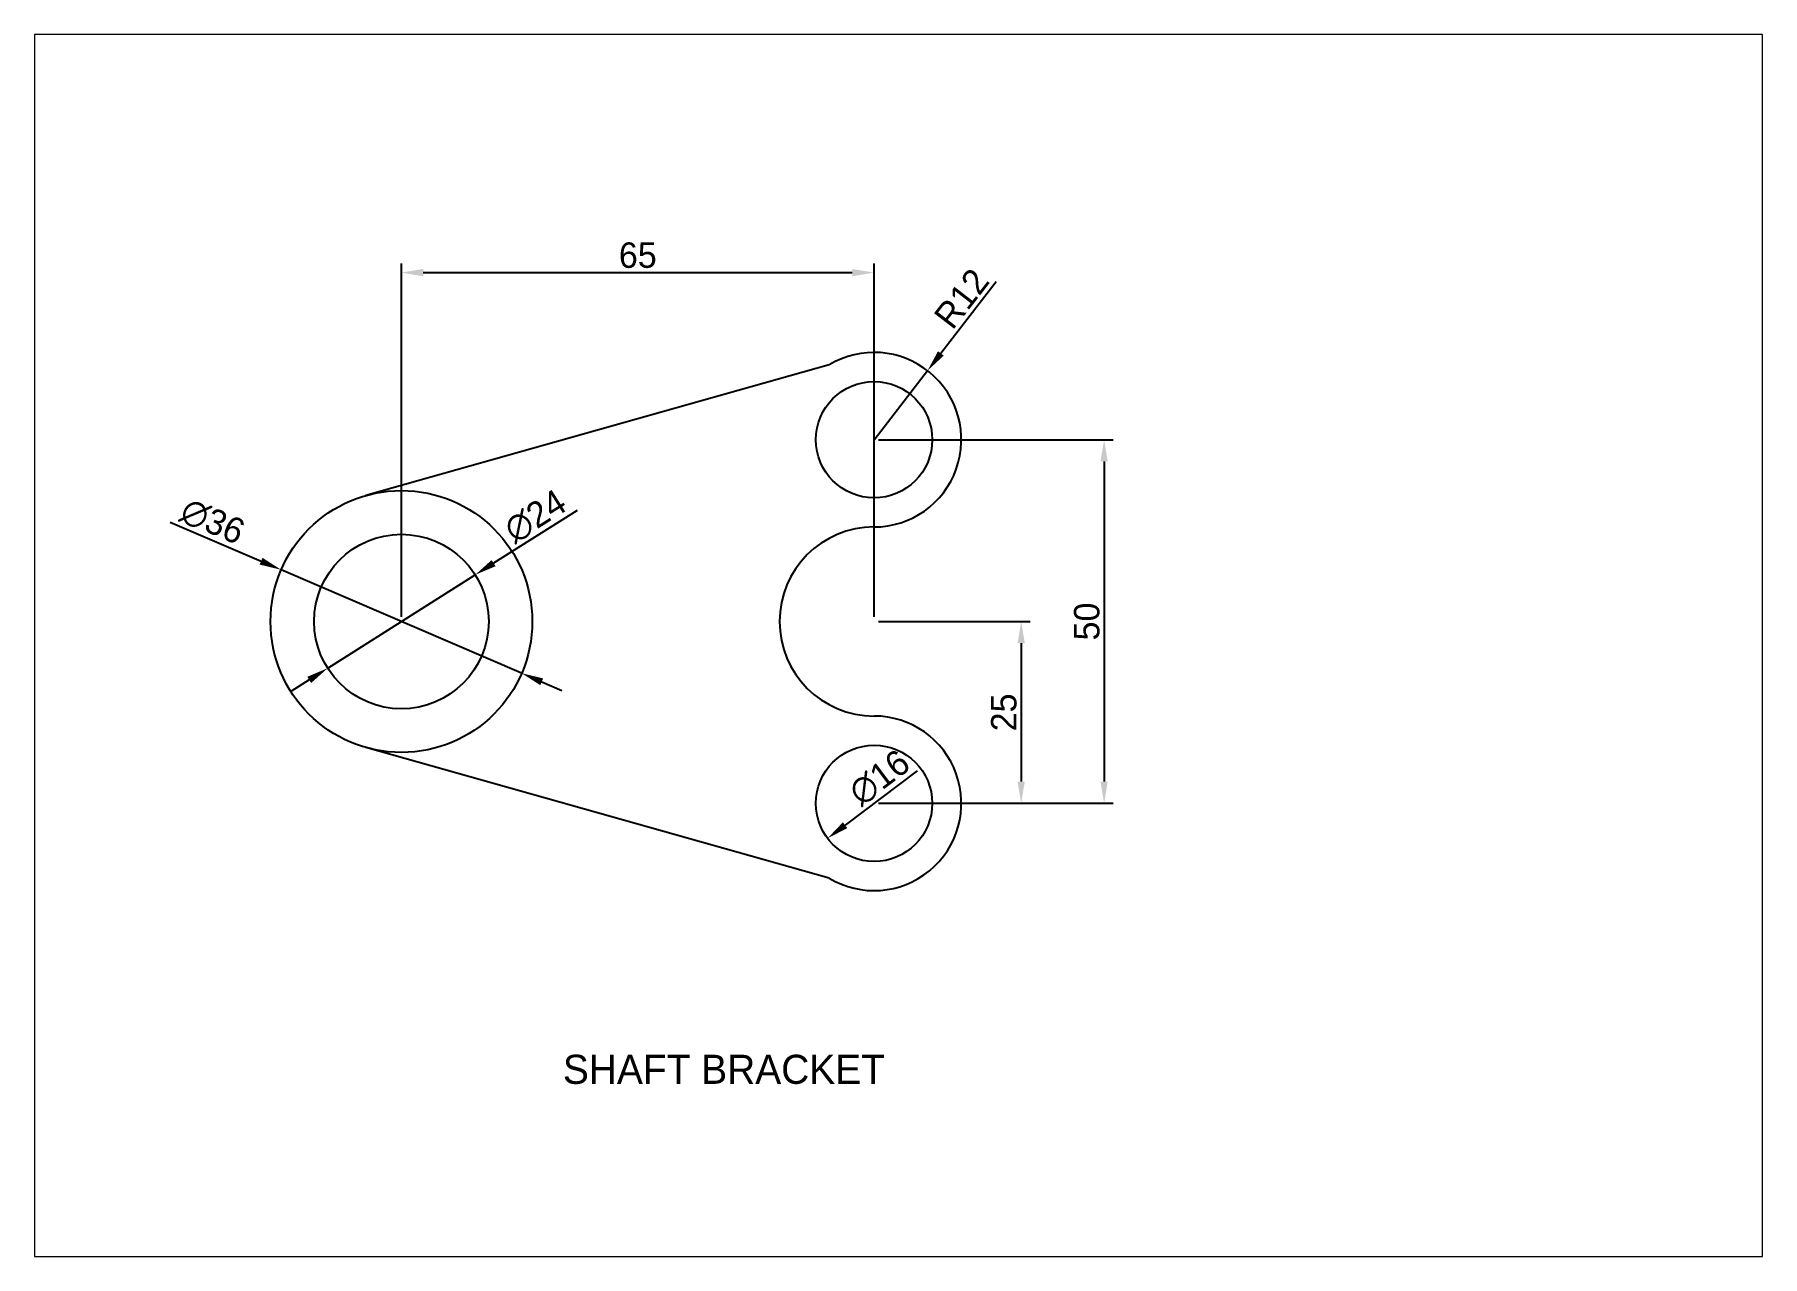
# Paper-space layout 'Layout1' of a CAD drawing. Header units: millimetres. Extents: x 30 to 267, y 21 to 189.
import ezdxf

# ---------------------------------------------------------------- set-up
doc = ezdxf.new("R2010")
doc.units = ezdxf.units.MM
doc.layers.add('DIMENSION', color=5, linetype='Continuous')
doc.layers.add('TEXT', color=1, linetype='Continuous', lineweight=30)
doc.dimstyles.new('ISO-25', dxfattribs={"dimtxt": 3.5, "dimasz": 3, "dimexe": 1.25, "dimexo": 0.625, "dimtad": 1, "dimtxsty": 'Standard', "dimcen": 2.5, "dimadec": 0, "dimazin": 0, "dimtfac": 1, "dimtmove": 0, "dimatfit": 3, "dimfxl": 1, "dimarcsym": 0})

# ---------------------------------------------------------------- blocks, each defined once
blk = doc.blocks.new('*D2')
at = {"layer": 'Defpoints', "color": 0, "transparency": 16777216}
for p in [(145.15, 156.27), (80.15, 108.3), (145.15, 108.3)]:
    blk.add_point(p, dxfattribs=at)
at = {"layer": 'DIMENSION', "color": 0, "lineweight": -2, "transparency": 16777216}
for p, q in [((80.15, 108.92), (80.15, 157.52)), ((145.15, 108.92), (145.15, 157.52)), ((83.15, 156.27), (142.15, 156.27))]:
    blk.add_line(p, q, dxfattribs=at)
at = {"layer": 'DIMENSION', "color": 0, "transparency": 16777216}
for points in [[(83.15, 156.77), (83.15, 155.77), (80.15, 156.27)], [(142.15, 156.77), (142.15, 155.77), (145.15, 156.27)]]:
    blk.add_solid(points, dxfattribs=at)
at = {"layer": 'DIMENSION', "color": 0, "transparency": 16777216, "insert": (112.65, 158.65), "char_height": 3.5, "attachment_point": 5}
blk.add_mtext('65', dxfattribs=at)
blk = doc.blocks.new('*D3')
at = {"layer": 'Defpoints', "color": 0, "transparency": 16777216}
for p in [(145.15, 108.3), (145.15, 83.3), (165.37, 83.3)]:
    blk.add_point(p, dxfattribs=at)
at = {"layer": 'DIMENSION', "color": 0, "lineweight": -2, "transparency": 16777216}
for p, q in [((145.77, 108.3), (166.62, 108.3)), ((165.37, 105.3), (165.37, 86.3)), ((145.77, 83.3), (166.62, 83.3))]:
    blk.add_line(p, q, dxfattribs=at)
at = {"layer": 'DIMENSION', "color": 0, "transparency": 16777216}
for points in [[(164.87, 105.3), (165.87, 105.3), (165.37, 108.3)], [(164.87, 86.3), (165.87, 86.3), (165.37, 83.3)]]:
    blk.add_solid(points, dxfattribs=at)
at = {"layer": 'DIMENSION', "color": 0, "transparency": 16777216, "insert": (163, 95.8), "char_height": 3.5, "attachment_point": 5, "rotation": 90}
blk.add_mtext('25', dxfattribs=at)
blk = doc.blocks.new('*D4')
at = {"layer": 'Defpoints', "color": 0, "transparency": 16777216}
for p in [(145.15, 133.3), (145.15, 83.3), (176.77, 83.3)]:
    blk.add_point(p, dxfattribs=at)
at = {"layer": 'DIMENSION', "color": 0, "lineweight": -2, "transparency": 16777216}
for p, q in [((145.77, 133.3), (178.02, 133.3)), ((176.77, 130.3), (176.77, 86.3)), ((145.77, 83.3), (178.02, 83.3))]:
    blk.add_line(p, q, dxfattribs=at)
at = {"layer": 'DIMENSION', "color": 0, "transparency": 16777216}
for points in [[(176.27, 130.3), (177.27, 130.3), (176.77, 133.3)], [(176.27, 86.3), (177.27, 86.3), (176.77, 83.3)]]:
    blk.add_solid(points, dxfattribs=at)
at = {"layer": 'DIMENSION', "color": 0, "transparency": 16777216, "insert": (174.4, 108.3), "char_height": 3.5, "attachment_point": 5, "rotation": 90}
blk.add_mtext('50', dxfattribs=at)
blk = doc.blocks.new('*D5')
at = {"layer": 'Defpoints', "color": 0, "transparency": 16777216}
for p in [(152.49, 142.79), (145.15, 133.3)]:
    blk.add_point(p, dxfattribs=at)
at = {"layer": 'DIMENSION', "color": 0, "lineweight": -2, "transparency": 16777216}
for p, q in [((161.93, 154.98), (154.33, 145.16)), ((145.15, 133.3), (152.49, 142.79))]:
    blk.add_line(p, q, dxfattribs=at)
at = {"layer": 'DIMENSION', "color": 0, "transparency": 16777216}
blk.add_solid([(153.93, 145.46), (154.72, 144.85), (152.49, 142.79)], dxfattribs=at)
at = {"layer": 'DIMENSION', "color": 0, "transparency": 16777216, "insert": (157.17, 152.71), "char_height": 3.5, "attachment_point": 5, "rotation": 52.2482}
blk.add_mtext('R12', dxfattribs=at)
blk = doc.blocks.new('*D6')
at = {"layer": 'Defpoints', "color": 0, "transparency": 16777216}
for p in [(151.54, 88.11), (138.75, 78.49)]:
    blk.add_point(p, dxfattribs=at)
at = {"layer": 'DIMENSION', "color": 0, "lineweight": -2, "transparency": 16777216}
blk.add_line((151.07, 87.76), (141.15, 80.29), dxfattribs=at)
at = {"layer": 'DIMENSION', "color": 0, "transparency": 16777216}
blk.add_solid([(140.85, 80.69), (141.45, 79.89), (138.75, 78.49)], dxfattribs=at)
at = {"layer": 'DIMENSION', "color": 0, "transparency": 16777216, "insert": (145.88, 86.82), "char_height": 3.5, "attachment_point": 5, "rotation": 36.9417}
blk.add_mtext('∅16', dxfattribs=at)
blk = doc.blocks.new('*D13')
at = {"layer": 'Defpoints', "color": 0, "transparency": 16777216}
for p in [(63.61, 115.41), (96.68, 101.19)]:
    blk.add_point(p, dxfattribs=at)
at = {"layer": 'DIMENSION', "color": 0, "lineweight": -2, "transparency": 16777216}
for p, q in [((48.37, 121.95), (60.85, 116.59)), ((96.68, 101.19), (63.61, 115.41)), ((99.44, 100.01), (102.19, 98.82))]:
    blk.add_line(p, q, dxfattribs=at)
at = {"layer": 'DIMENSION', "color": 0, "transparency": 16777216}
for points in [[(61.05, 117.05), (60.65, 116.13), (63.61, 115.41)], [(99.64, 100.47), (99.24, 99.55), (96.68, 101.19)]]:
    blk.add_solid(points, dxfattribs=at)
at = {"layer": 'DIMENSION', "color": 0, "transparency": 16777216, "insert": (54.17, 122.05), "char_height": 3.5, "attachment_point": 5, "rotation": 336.7415}
blk.add_mtext('∅36', dxfattribs=at)
blk = doc.blocks.new('*D14')
at = {"layer": 'Defpoints', "color": 0, "transparency": 16777216}
for p in [(90.29, 114.72), (70.01, 101.88)]:
    blk.add_point(p, dxfattribs=at)
at = {"layer": 'DIMENSION', "color": 0, "lineweight": -2, "transparency": 16777216}
for p, q in [((104.3, 123.58), (92.82, 116.32)), ((70.01, 101.88), (90.29, 114.72)), ((67.47, 100.28), (64.94, 98.67))]:
    blk.add_line(p, q, dxfattribs=at)
at = {"layer": 'DIMENSION', "color": 0, "transparency": 16777216}
for points in [[(92.55, 116.74), (93.09, 115.9), (90.29, 114.72)], [(67.2, 100.7), (67.74, 99.85), (70.01, 101.88)]]:
    blk.add_solid(points, dxfattribs=at)
at = {"layer": 'DIMENSION', "color": 0, "transparency": 16777216, "insert": (98.56, 122.76), "char_height": 3.5, "attachment_point": 5, "rotation": 32.3283}
blk.add_mtext('∅24', dxfattribs=at)

psp = doc.layouts.get("Layout1")

# ---------------------------------------------------------------- linework, layer by layer
for p, q in [((138.972, 143.589), (75.26, 125.623)), ((138.972, 143.589), (138.972, 143.589)), ((138.972, 73.008), (75.26, 90.974)), ((138.972, 73.008), (138.972, 73.008))]:
    psp.add_line(p, q)
for centre, radius in [((145.145, 133.298), 8), ((80.145, 108.298), 18), ((80.145, 108.298), 12), ((145.145, 83.298), 8)]:
    psp.add_circle(centre, radius)
for centre, radius, start, end in [((145.145, 133.298), 12, 270, 120.95966), ((145.145, 108.298), 13, 90, 270), ((145.145, 83.298), 12, 239.04034, 90)]:
    psp.add_arc(centre, radius, start, end)

# ---------------------------------------------------------------- texts
at = {"layer": 'TEXT'}
psp.add_text('SHAFT BRACKET', height=4, dxfattribs=at).set_placement((102.352, 44.73))

# ---------------------------------------------------------------- dimensions: what is measured, and where the dimension line sits
at = {"layer": 'DIMENSION'}
dim = psp.add_linear_dim(base=(145.145, 156.274), p1=(80.145, 108.298), p2=(145.145, 108.298), dimstyle='ISO-25', dxfattribs=at)
dim.commit()
dim.dimension.update_dxf_attribs({"geometry": '*D2', "text_midpoint": (112.645, 158.649)})
dim = psp.add_radius_dim(center=(145.145, 133.298), mpoint=(152.492, 142.786), dimstyle='ISO-25', dxfattribs=at)
dim.commit()
dim.dimension.update_dxf_attribs({"geometry": '*D5', "text_midpoint": (157.17, 152.707)})
for base, p1, picture, middle in [((176.773, 83.298), (145.145, 133.298), '*D4', (174.398, 108.298)), ((165.37, 83.298), (145.145, 108.298), '*D3', (162.995, 95.798))]:
    dim = psp.add_linear_dim(base=base, p1=p1, p2=(145.145, 83.298), angle=90, dimstyle='ISO-25', dxfattribs=at)
    dim.commit()
    dim.dimension.update_dxf_attribs({"geometry": picture, "text_midpoint": middle})
dim = psp.add_diameter_dim_2p(p1=(96.682, 101.191), p2=(63.608, 115.406), dimstyle='ISO-25', dxfattribs=at)
dim.commit()
dim.dimension.update_dxf_attribs({"geometry": '*D13', "text_midpoint": (53.234, 119.865)})
for p1, p2, picture, middle in [((70.005, 101.881), (90.285, 114.716), '*D14', (99.827, 120.754)), ((151.539, 88.106), (138.751, 78.49), '*D6', (147.31, 84.926))]:
    dim = psp.add_diameter_dim_2p(p1=p1, p2=p2, dimstyle='ISO-25', dxfattribs=at)
    dim.commit()
    dim.dimension.update_dxf_attribs({"geometry": picture, "text_midpoint": middle, "dimtype": 163})

# ---------------------------------------------------------------- viewports
at = {"layer": '0'}
psp.add_viewport(center=(148.5, 105), size=(237.6, 168), view_center_point=(300, 250), view_height=505.27241, dxfattribs=at)

doc.saveas('drawing.dxf')
